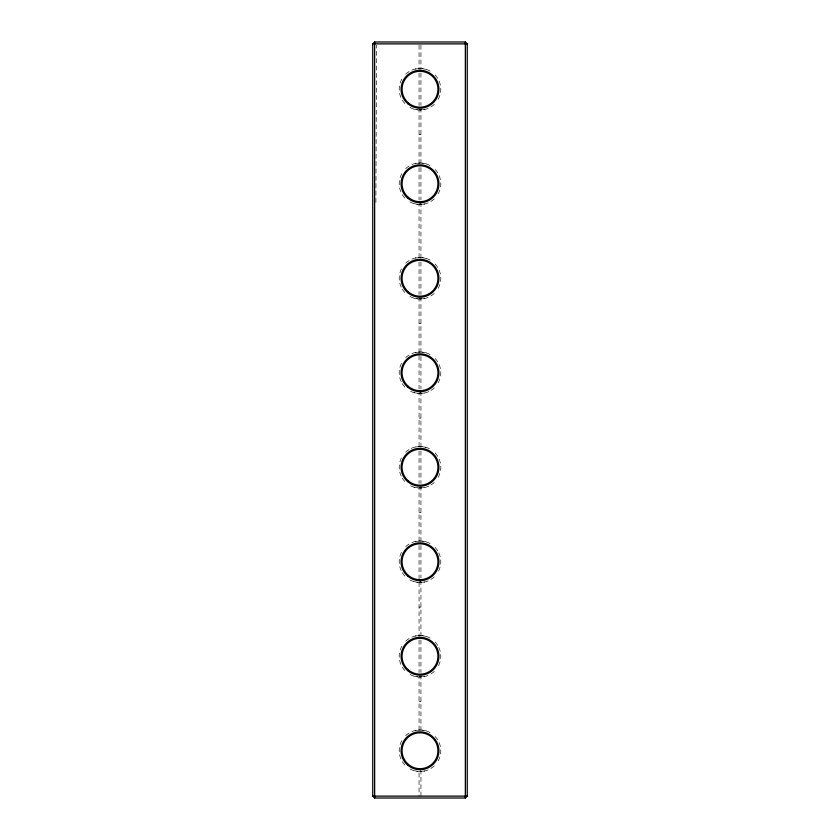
<?xml version="1.0" encoding="UTF-8"?>
<svg xmlns="http://www.w3.org/2000/svg" width="840" height="840" viewBox="0 0 840 840"><rect width="100%" height="100%" fill="white"/><g stroke="black" fill="none" stroke-linecap="round" stroke-linejoin="round"><path stroke-width="0.63" stroke-dasharray="4.2 3.15" d="M375.9 202.461L376.53 45.203M415.223 68.995L420.63 68.45L425.995 69.321M424.778 109.505L419.37 110.051L414.005 109.179M415.223 163.496L420.63 162.95L425.995 163.821M424.778 204.005L419.37 204.55L414.005 203.679M415.223 257.995L420.63 257.45L425.995 258.321M424.778 298.505L419.37 299.05L414.005 298.179M415.223 352.495L420.63 351.95L425.995 352.821M424.778 393.005L419.37 393.55L414.005 392.679M415.223 446.995L420.63 446.45L425.995 447.321M424.778 487.505L419.37 488.05L414.005 487.179M415.223 541.496L420.63 540.95L425.995 541.821M424.778 582.005L419.37 582.55L414.005 581.679M415.223 635.996L420.63 635.45L425.995 636.321M424.778 676.505L419.37 677.05L414.005 676.179M415.223 730.496L420.63 729.95L425.995 730.821M424.778 771.005L419.37 771.55L414.005 770.679M419.055 109.326L420.945 109.326M419.055 134.61L420.945 134.61M420.945 203.826L419.055 203.826L419.055 259.507M419.055 298.326L420.945 298.326M419.055 323.61L420.945 323.61M420.945 392.826L419.055 392.826L419.055 448.507M419.055 418.11L420.945 418.11M420.945 487.326L419.055 487.326L419.055 543.008M419.055 512.61L420.945 512.61M419.055 581.826L420.945 581.826M419.055 607.11L420.945 607.11M420.945 676.326L419.055 676.326L419.055 731.125M419.055 701.61L420.945 701.61M420.945 45.181L420.945 69.626M420.945 73.007L420.945 105.399M420.945 107.992L420.945 164.923M420.945 167.507L420.945 199.899M420.945 202.493L420.945 259.423M420.945 262.007L420.945 294.399M420.945 296.993L420.945 353.126M420.945 356.506L420.945 388.899M420.945 391.493L420.945 448.423M420.945 451.007L420.945 483.399M420.945 485.993L420.945 542.924M420.945 545.506L420.945 577.899M420.945 580.493L420.945 636.625M420.945 640.006L420.945 672.399M420.945 674.993L420.945 731.125M420.945 796.11L420.945 770.826L419.055 770.826L419.055 796.11M419.055 45.192L419.055 70.508M419.055 73.101L419.055 105.493M419.055 108.077L419.055 165.008M419.055 167.601L419.055 199.994M419.055 262.101L419.055 294.494M419.055 297.077L419.055 388.994M419.055 451.101L419.055 483.494M419.055 545.601L419.055 637.508M419.055 640.101L419.055 672.494M435.151 736.491A20.811 20.811 0 0 1 437.693 761.691M434.259 765.901A20.811 20.811 0 0 1 409.059 768.443M404.849 765.009A20.811 20.811 0 0 1 402.308 739.809M405.741 735.599A20.811 20.811 0 0 1 430.941 733.058M438.816 647.367A20.811 20.811 0 0 1 437.693 667.191M434.259 671.401A20.811 20.811 0 0 1 409.059 673.943M404.849 670.509A20.811 20.811 0 0 1 402.308 645.309M405.741 641.099A20.811 20.811 0 0 1 430.941 638.558M435.151 641.991A20.811 20.811 0 0 1 438.322 646.401M438.816 552.867A20.811 20.811 0 0 1 437.693 572.691M434.259 576.901A20.811 20.811 0 0 1 409.059 579.442M404.849 576.009A20.811 20.811 0 0 1 401.678 571.599M401.184 570.633A20.811 20.811 0 0 1 402.308 550.809M405.741 546.599A20.811 20.811 0 0 1 430.941 544.058M435.151 547.491A20.811 20.811 0 0 1 438.322 551.901M435.151 452.991A20.811 20.811 0 0 1 437.693 478.191M434.259 482.402A20.811 20.811 0 0 1 429.849 485.572M428.883 486.066A20.811 20.811 0 0 1 409.059 484.943M404.849 481.509A20.811 20.811 0 0 1 401.678 477.099M401.184 476.133A20.811 20.811 0 0 1 402.308 456.309M405.741 452.099A20.811 20.811 0 0 1 410.151 448.928M411.117 448.434A20.811 20.811 0 0 1 430.941 449.558M435.151 263.991A20.811 20.811 0 0 1 437.693 289.191M434.259 293.401A20.811 20.811 0 0 1 409.059 295.943M404.849 292.509A20.811 20.811 0 0 1 401.678 288.099M401.184 287.133A20.811 20.811 0 0 1 402.308 267.309M405.741 263.099A20.811 20.811 0 0 1 430.941 260.558M435.151 358.491A20.811 20.811 0 0 1 437.693 383.691M434.259 387.901A20.811 20.811 0 0 1 429.849 391.072M428.883 391.566A20.811 20.811 0 0 1 409.059 390.443M404.849 387.009A20.811 20.811 0 0 1 401.678 382.599M401.184 381.633A20.811 20.811 0 0 1 402.308 361.809M405.741 357.599A20.811 20.811 0 0 1 430.941 355.058M435.151 169.491A20.811 20.811 0 0 1 437.693 194.691M434.259 198.902A20.811 20.811 0 0 1 409.059 201.442M404.849 198.009A20.811 20.811 0 0 1 402.308 172.809M405.741 168.599A20.811 20.811 0 0 1 430.941 166.058M435.151 74.991A20.811 20.811 0 0 1 437.693 100.191M434.259 104.402A20.811 20.811 0 0 1 409.059 106.942M404.849 103.509A20.811 20.811 0 0 1 402.308 78.309M405.741 74.099A20.811 20.811 0 0 1 430.941 71.558"/><path stroke-width="1.26" d="M372.75 43.89L374.64 42L465.36 42L467.25 43.89L467.25 796.11L465.36 798L374.64 798L372.75 796.11L372.75 43.89L467.25 43.89M372.75 796.11L467.25 796.11M465.36 42L465.36 798M374.64 42L374.64 798M408.345 764.411A17.955 17.955 0 0 0 437.661 754.005A17.955 17.955 0 0 0 413.994 733.824A17.955 17.955 0 0 0 408.345 764.411M407.736 765.135A18.9 18.9 0 0 0 438.585 754.183A18.9 18.9 0 0 0 413.679 732.942A18.9 18.9 0 0 0 407.736 765.135M407.736 670.635A18.9 18.9 0 0 0 438.585 659.683A18.9 18.9 0 0 0 413.679 638.442A18.9 18.9 0 0 0 407.736 670.635M408.345 669.911A17.955 17.955 0 0 0 437.661 659.505A17.955 17.955 0 0 0 413.994 639.324A17.955 17.955 0 0 0 408.345 669.911M408.345 575.411A17.955 17.955 0 0 0 437.661 565.005A17.955 17.955 0 0 0 413.994 544.824A17.955 17.955 0 0 0 408.345 575.411M407.736 576.135A18.9 18.9 0 0 0 438.585 565.183A18.9 18.9 0 0 0 413.679 543.942A18.9 18.9 0 0 0 407.736 576.135M408.345 480.911A17.955 17.955 0 0 0 437.661 470.505A17.955 17.955 0 0 0 413.994 450.324A17.955 17.955 0 0 0 408.345 480.911M407.736 481.635A18.9 18.9 0 0 0 438.585 470.683A18.9 18.9 0 0 0 413.679 449.442A18.9 18.9 0 0 0 407.736 481.635M407.736 292.635A18.9 18.9 0 0 0 438.585 281.683A18.9 18.9 0 0 0 413.679 260.442A18.9 18.9 0 0 0 407.736 292.635M408.345 291.911A17.955 17.955 0 0 0 437.661 281.505A17.955 17.955 0 0 0 413.994 261.324A17.955 17.955 0 0 0 408.345 291.911M408.345 386.411A17.955 17.955 0 0 0 437.661 376.005A17.955 17.955 0 0 0 413.994 355.824A17.955 17.955 0 0 0 408.345 386.411M407.736 387.135A18.9 18.9 0 0 0 438.585 376.183A18.9 18.9 0 0 0 413.679 354.942A18.9 18.9 0 0 0 407.736 387.135M408.345 197.41A17.955 17.955 0 0 0 437.661 187.005A17.955 17.955 0 0 0 413.994 166.824A17.955 17.955 0 0 0 408.345 197.41M407.736 198.135A18.9 18.9 0 0 0 438.585 187.184A18.9 18.9 0 0 0 413.679 165.942A18.9 18.9 0 0 0 407.736 198.135M407.736 103.635A18.9 18.9 0 0 0 438.585 92.683A18.9 18.9 0 0 0 413.679 71.442A18.9 18.9 0 0 0 407.736 103.635M408.345 102.911A17.955 17.955 0 0 0 437.661 92.505A17.955 17.955 0 0 0 413.994 72.324A17.955 17.955 0 0 0 408.345 102.911"/></g></svg>
